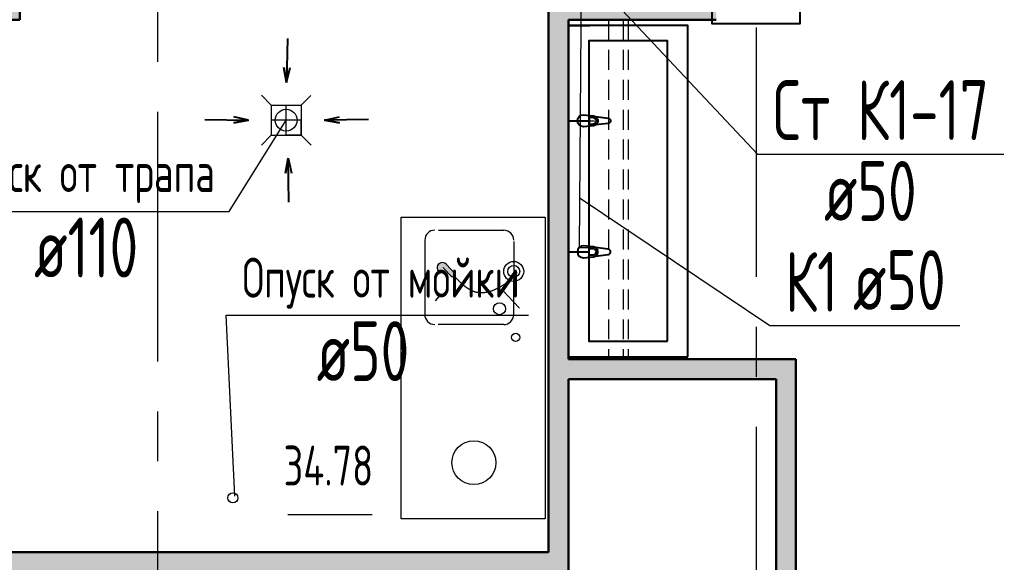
# Model space of a CAD drawing. Header units: millimetres. Extents: x -8689834 to 9419935, y -117443 to 166298.
# Drawn here: x -203923 to -198951, y 109685 to 112401 of the extents above; entities that cross this region are included whole.
import ezdxf
from ezdxf import colors
from ezdxf.entities.mleader import LeaderData, LeaderLine
from ezdxf.enums import TextEntityAlignment as Align
from ezdxf.math import Vec2, Vec3

# ---------------------------------------------------------------- set-up
doc = ezdxf.new("R2010")
doc.units = ezdxf.units.MM
doc.header["$MEASUREMENT"] = 0
doc.linetypes.add('ADSK_Штриховая_ш2 п1', pattern=[3, 2, -1])
doc.linetypes.add('CENTER', pattern=[2, 1.25, -0.25, 0.25, -0.25])
doc.layers.get('0').update_dxf_attribs({"color": 250, "lineweight": 9})
for name, color, linetype in [('АР_Кровля дорожки', 245, 'Continuous'), ('ТХ_ВК_оборуд.ТХ', 250, 'Continuous'), ('ТХ_ВК_трапы', 5, 'Continuous'), ('ТХ_сантехника', 253, 'Continuous')]:
    doc.layers.add(name, color=color, linetype=linetype)
for name, color, linetype, lineweight in [('АР_Маркер экспликации', 239, 'Continuous', 13), ('АР_Номер помещения', 1, 'Continuous', 25), ('АР_Оси', 195, 'Continuous', 9), ('АР_Отметки', 250, 'Continuous', 15), ('АР_Перегородки газоблок', 165, 'Continuous', 30), ('АР_Перегородки газоблок_Штрих', 165, 'Continuous', 5), ('АР_Помещения_площадь', 19, 'Continuous', 9), ('АР_тонкая линия', 250, 'Continuous', 0), ('ВК_канализация', 32, 'Continuous', 15), ('ТХ_пищеблок', 30, 'Continuous', 20)]:
    doc.layers.add(name, color=color, linetype=linetype, lineweight=lineweight)
doc.styles.add('ISOCPEUR', font='isocpeur.ttf', dxfattribs={"width": 0.7})
doc.styles.get("Standard").update_dxf_attribs({"font": 'isocpeur.ttf', "width": 0.7})
pattern_1 = [(50, (0, 0), (215.17805, -18.82564), [22.5, -247.5]), (355, (0, 0), (-41.6254, 225.65764), [18, -198]), (100.45144, (17.93, -1.57), (173.55265, 206.832), [19.12206, -210.34263]), (46.1842, (0, 60), (320.1724, -49.65578), [33.75, -371.25]), (96.63564, (26.68, 55.86), (280.3986, 292.2356), [28.6831, -315.51413]), (351.18416, (0, 60), (280.3986, 292.2356), [27, -297]), (21, (30, 45), (179.07212, -120.78567), [22.5, -247.5]), (326, (30, 45), (72.9946, 217.54501), [18, -198]), (71.45144, (44.92, 34.93), (252.06671, 96.75935), [19.12206, -210.34263]), (37.5, (0, 0), (3.647957, 99.868156), [0, -195.6, 0, -201, 0, -198.75]), (7.5, (0, 0), (78.92086, 118.323514), [0, -114.6, 0, -191.1, 0, -75.75]), (327.5, (-66.9, 0), (160.14673, -6.766462), [0, -75, 0, -234, 0, -310.5]), (317.5, (-96.9, 0), (174.95585, 30.031495), [0, -97.5, 0, -155.4, 0, -220.5])]

# ---------------------------------------------------------------- blocks, each defined once
blk = doc.blocks.new('*U52')
at = {"layer": 'АР_Номер помещения', "color": 7}
blk.add_circle((-5271, -1713.5), 400, dxfattribs=at)
at = {"layer": 'АР_Помещения_площадь', "color": 7}
blk.add_line((-3059.4, -2969.3), (-3481.7, -2969.3), dxfattribs=at)
at = {"color": 7, "style": 'ISOCPEUR', "width": 0.7, "flags": 1}
blk.add_attdef('КАТЕГОРИЯ', (-499.2, -2092.2), '', height=250, dxfattribs=at)
at = {"layer": 'АР_Номер помещения', "color": 7, "style": 'ISOCPEUR', "width": 0.7}
blk.add_attdef('НОМЕР_ПОМЕЩЕНИЯ', text='', height=300, dxfattribs=at).set_placement((-5271, -1713.5), align=Align.MIDDLE_CENTER)
at = {"layer": 'АР_Помещения_площадь', "color": 7, "lineweight": 30, "width": 0.7, "flags": 104}
blk.add_attdef('ИМЯ_ПОМЕЩЕНИЯ', text='', height=100, dxfattribs=at).set_placement((157.6, 1217.1), align=Align.MIDDLE_CENTER)
at = {"layer": 'АР_Помещения_площадь', "color": 7, "style": 'ISOCPEUR', "width": 0.7}
blk.add_attdef('ПЛОЩАДЬ_ПОМЕЩЕНИЯ', text='', height=200, dxfattribs=at).set_placement((-3054.5, -2722.8), align=Align.MIDDLE_RIGHT)
blk = doc.blocks.new('смеситель короткий')
for p, q in [((42, 21), (0, 25)), ((24.9, 13.6), (39.8, 13.6)), ((24.9, -13.6), (24.9, 13.6)), ((104.4, 11.1), (51.5, 17.7)), ((0, -25), (42, -21)), ((39.8, -13.6), (24.9, -13.6)), ((51.5, -17.7), (104.4, -11.1))]:
    blk.add_line(p, q)
for centre, major_axis, start_param, end_param in [((0, 0), (-17.7, 17.7), -0.785398, 2.356194), ((39.8, 0), (9.62, 9.62), 3.926991, 7.068583), ((40.1, 0), (-14.9, 14.9), -1.35736, -0.875625), ((40.1, 0), (14.9, 14.9), 4.498953, 6.496621), ((103, 0), (7.91, 7.91), 4.051589, 6.943986), ((40.1, 0), (14.9, 14.9), 4.017217, 4.498953)]:
    blk.add_ellipse(centre, major_axis=major_axis, ratio=1, start_param=start_param, end_param=end_param)
blk = doc.blocks.new('раковина')
at = {"layer": 'ТХ_сантехника'}
for p, q in [((968010.4, -23754), (968100, -23754)), ((968010.4, -24154), (968100, -24154)), ((968010.4, -24704), (968100, -24704))]:
    blk.add_line(p, q, dxfattribs=at)
for points in [[(968510.4, -25144), (968510.4, -23754), (968010.4, -23754), (968010.4, -25144)], [(968425.4, -25079), (968425.4, -23819), (968095.4, -23819), (968095.4, -25079)]]:
    blk.add_lwpolyline(points, close=True, dxfattribs=at)
at = {"layer": 'ТХ_сантехника', "ltscale": 100, "xscale": -1, "rotation": 180}
blk.add_blockref('смеситель короткий', (968072.1, -24154), dxfattribs=at)
at = {"layer": 'ТХ_сантехника'}
blk.add_blockref('смеситель короткий', (968072.1, -24704), dxfattribs=at)
blk = doc.blocks.new('Трап ТХ')
at = {"layer": 'ТХ_ВК_трапы', "color": 5, "lineweight": 0}
for p, q in [((305243.2, -196674.3), (305292.9, -196724.5)), ((305491.2, -196675.5), (305442.2, -196724.5)), ((305292.9, -196724.5), (305292.9, -196874.5)), ((305292.9, -196724.5), (305442.2, -196724.5)), ((305367.6, -196874.5), (305367.6, -196724.5)), ((305442.2, -196724.5), (305442.2, -196874.5)), ((305442.2, -196799.5), (305292.9, -196799.5)), ((305442.2, -196874.5), (305442.2, -196799.5)), ((305243.2, -196924.3), (305292.9, -196874.5)), ((305292.9, -196874.5), (305442.2, -196874.5)), ((305442.2, -196874.5), (305367.6, -196874.5)), ((305493.2, -196925.5), (305442.2, -196874.5))]:
    blk.add_line(p, q, dxfattribs=at)
blk = doc.blocks.new('A$C985b353d')
at = {"layer": 'ТХ_ВК_трапы', "ltscale": 100}
for p, q in [((6.4, 408.7), (2.2, 189.2)), ((2.2, 189.2), (-11.2, 263.5)), ((-11.2, 263.5), (2.2, 189.2)), ((2.2, 189.2), (19.8, 264.3)), ((-407.4, 3.3), (-187.9, -0.9)), ((-187.9, -0.9), (-263, 16.7)), ((192.3, -0.9), (267.4, 16.7)), ((411.8, 3.3), (192.3, -0.9)), ((-187.9, -0.9), (-262.2, -14.3)), ((-262.2, -14.3), (-187.9, -0.9)), ((192.3, -0.9), (266.6, -14.3)), ((266.6, -14.3), (192.3, -0.9)), ((9.7, -190.8), (-3.8, -265.2)), ((-3.8, -265.2), (9.7, -190.8)), ((13.8, -410.3), (9.7, -190.8)), ((9.7, -190.8), (27.3, -265.9))]:
    blk.add_line(p, q, dxfattribs=at)
blk = doc.blocks.new('_DotSmall')
at = {"color": 0, "linetype": 'ByBlock', "const_width": 0.5}
blk.add_lwpolyline([(-0.0625, 0, 1), (0.0625, 0, 1)], format="xyb", close=True, dxfattribs=at)
blk = doc.blocks.new('Подложка')
at = {"layer": 'АР_Перегородки газоблок_Штрих', "ltscale": 100}
h = blk.add_hatch(dxfattribs=at)
h.set_pattern_fill('AR-CONC', scale=30)
h.set_pattern_definition(pattern_1)
h.paths.add_polyline_path([(-201173.79, 118370.89), (-201173.6, 118400.65), (-200433.92, 118400.68), (-200433.92, 118520.68), (-201273.39, 118520.65), (-201273.39, 115964.62), (-201273.32, 115964.62), (-201273.39, 115627.62), (-201273.39, 115600.68), (-201173.79, 115600.68)])
h.paths.add_polyline_path([(-201173.79, 115600.68), (-201273.39, 115600.11), (-201273.39, 115007.17), (-201273.39, 112600.68), (-201173.39, 112600.68), (-201173.39, 112680.68), (-200433.92, 112680.68), (-200433.92, 112800.68), (-200573.79, 112800.68), (-200573.79, 112800.68), (-201173.79, 112800.68)])
h.paths.add_polyline_path([(-200433.92, 112520.65), (-201173.39, 112520.65), (-201173.39, 112600.68), (-201273.39, 112600.68), (-201273.39, 110702.54), (-201173.39, 110702.54), (-201173.39, 112400.65), (-200433.92, 112400.65), (-200433.92, 112400.65)])
h = blk.add_hatch(dxfattribs=at)
h.set_pattern_fill('AR-CONC', scale=30)
h.set_pattern_definition([(50, (0.09, 1576.72), (215.17805, -18.82564), [22.5, -247.5]), (355, (0.09, 1576.72), (-41.6254, 225.65764), [18, -198]), (100.45144, (18.02, 1575.15), (173.55265, 206.832), [19.12206, -210.34263]), (46.1842, (0.09, 1636.72), (320.1724, -49.65578), [33.75, -371.25]), (96.63564, (26.77, 1632.6), (280.3986, 292.2356), [28.6831, -315.51413]), (351.18416, (0.09, 1636.72), (280.3986, 292.2356), [27, -297]), (21, (30.1, 1621.72), (179.07212, -120.78567), [22.5, -247.5]), (326, (30.1, 1621.72), (72.9946, 217.54501), [18, -198]), (71.45144, (45.02, 1611.66), (252.06671, 96.75935), [19.12206, -210.34263]), (37.5, (0.09, 1576.72), (3.647957, 99.868156), [0, -195.6, 0, -201, 0, -198.75]), (7.5, (0.09, 1576.72), (78.92086, 118.323514), [0, -114.6, 0, -191.1, 0, -75.75]), (327.5, (-66.81, 1576.72), (160.14673, -6.766462), [0, -75, 0, -234, 0, -310.5]), (317.5, (-96.8, 1576.72), (174.95585, 30.031495), [0, -97.5, 0, -155.4, 0, -220.5])])
h.paths.add_polyline_path([(-201293.3, 117094.41), (-201947.84, 117094.33), (-201947.83, 116994.26), (-201293.3, 116994.37)])
h.paths.add_polyline_path([(-203077.84, 117094.3), (-204022.73, 117094.26), (-204022.73, 114793.78), (-205930.85, 114793.78), (-205930.85, 114693.78), (-204022.73, 114693.78), (-204022.73, 112500.39), (-206033.9, 112500.68), (-206033.92, 112400.68), (-203922.64, 112400.38), (-203922.73, 114817.84), (-203300.28, 114817.84), (-203300.28, 114917.85), (-203922.64, 114917.84), (-203922.64, 116994.26), (-203077.83, 116994.3)])
h = blk.add_hatch(dxfattribs=at)
h.set_pattern_fill('AR-CONC', scale=30)
h.set_pattern_definition(pattern_1)
h.paths.add_polyline_path([(-210461.84, 109734.71), (-210361.84, 109634.71)], flags=17)
h.paths.add_polyline_path([(-201173.39, 109734.71), (-201293.39, 109734.71), (-210461.84, 109734.71), (-210361.84, 109634.71), (-202922.38, 109634.71), (-202922.38, 109061.23), (-202922.38, 108895.28), (-200133.92, 108895.28), (-200133.92, 106920.63), (-203133.86, 106920.63), (-203133.86, 104807.67), (-203241.85, 104807.72), (-203241.88, 104707.72), (-203033.92, 104707.67), (-203033.92, 106800.68), (-200033.92, 106800.68), (-200033.92, 110700.94), (-201173.39, 110702.54), (-201273.39, 110702.54), (-201273.39, 109734.71), (-201173.39, 109734.71), (-201173.39, 110062.09), (-201173.39, 110600.94), (-201171.31, 110600.94), (-200133.92, 110600.94), (-200133.92, 109015.28), (-201173.39, 109015.28)])
h.paths.add_polyline_path([(-201273.39, 109634.71), (-201273.39, 109014.71), (-202822.38, 109014.71), (-202822.38, 109634.71)], flags=16)
h.paths.add_polyline_path([(-202969.99, 109634.71), (-202849.5, 109634.71)], flags=17)
at = {"layer": 'ТХ_пищеблок', "linetype": 'Continuous', "lineweight": 0}
blk.add_hatch(color=7, dxfattribs=at).paths.add_polyline_path([(-201786.65, 111176.54, 1.1030831), (-201821.91, 111137.76), (-201803.34, 111160.09), (-201757.27, 111111.33), (-201741.38, 111128.61)])
at = {"color": 7, "ltscale": 100}
blk.add_lwpolyline([(-200453.92, 112820.68), (-200013.92, 112820.68), (-200013.92, 112380.68), (-200453.92, 112380.68)], close=True, dxfattribs=at)
at = {"layer": 'АР_Оси', "color": 7, "linetype": 'CENTER', "ltscale": 1000}
for p, q in [((-203233.82, 135939.87), (-203233.82, 80207.53)), ((-200233.92, 134363.15), (-200233.92, 78630.8))]:
    blk.add_line(p, q, dxfattribs=at)
at = {"layer": 'АР_Перегородки газоблок', "color": 7, "ltscale": 100}
for p, q in [((-203922.73, 112400.38), (-206033.92, 112400.68)), ((-200133.92, 110600.94), (-201173.39, 110600.94)), ((-201173.39, 110600.94), (-201173.39, 109015.28)), ((-200133.92, 109015.28), (-200133.92, 110600.94))]:
    blk.add_line(p, q, dxfattribs=at)
for points in [[(-201273.39, 109734.71), (-201273.39, 115007.17)], [(-200433.92, 112400.65), (-201173.39, 112400.65)], [(-201173.39, 112400.65), (-201173.39, 110700.94)], [(-200033.92, 110700.99), (-200033.92, 106800.68), (-203033.92, 106800.68), (-203033.92, 104707.67)], [(-201173.39, 110700.94), (-200033.92, 110700.94)], [(-210461.84, 109734.71), (-201273.39, 109734.71)]]:
    blk.add_lwpolyline(points, dxfattribs=at)
at = {"layer": 'АР_Перегородки газоблок', "color": 7, "ltscale": 100, "elevation": 0}
blk.add_lwpolyline([(-203922.73, 112400.38), (-203922.73, 114817.84), (-203300.28, 114817.84)], dxfattribs=at)
at = {"layer": 'АР_тонкая линия', "color": 7, "linetype": 'ADSK_Штриховая_ш2 п1', "ltscale": 50}
for points in [[(-200974.17, 112400.66), (-200974.12, 110702.26)], [(-200899.17, 112400.66), (-200899.12, 110702.19)], [(-200874.17, 112400.66), (-200874.12, 110702.15)]]:
    blk.add_lwpolyline(points, dxfattribs=at)
at = {"layer": 'ТХ_пищеблок', "color": 7, "linetype": 'Continuous', "lineweight": 0}
for p, q in [((-201825.35, 111347.26), (-201497.84, 111346.73)), ((-201893.65, 111297.37), (-201894.25, 110925.28)), ((-201448.34, 111290.26), (-201448.94, 110918.16)), ((-201741.38, 111128.61), (-201787.45, 111177.38)), ((-201757.27, 111111.33), (-201803.34, 111160.09)), ((-201757.27, 111111.33), (-201741.38, 111128.61)), ((-201420.1, 110956.63), (-201506.18, 111048.08)), ((-201840.37, 110993.29), (-201821.8, 111015.62)), ((-201498.6, 110874.64), (-201826.11, 110875.17))]:
    blk.add_line(p, q, dxfattribs=at)
at = {"layer": 'ТХ_пищеблок', "color": 7}
blk.add_lwpolyline([(-202013.08, 109901.03), (-202013.08, 111413.03), (-201291.08, 111413.03), (-201291.08, 109901.03)], close=True, dxfattribs=at)
at = {"layer": 'ТХ_пищеблок', "color": 7, "linetype": 'Continuous', "lineweight": 0}
blk.add_lwpolyline([(-201448.17, 111141.26), (-201446.17, 111141.26), (-201445.17, 111141.26), (-201443.17, 111141.25), (-201442.17, 111140.25), (-201441.17, 111140.25), (-201439.17, 111140.25), (-201438.17, 111140.25), (-201438.17, 111139.25), (-201437.17, 111139.24), (-201436.17, 111138.24), (-201435.18, 111137.24), (-201435.18, 111136.24), (-201435.18, 111135.24), (-201435.18, 111134.24), (-201435.18, 111133.24), (-201435.18, 111132.24), (-201435.19, 111131.24), (-201436.19, 111130.24), (-201436.19, 111129.24), (-201437.19, 111127.24), (-201438.19, 111126.25), (-201439.2, 111125.25), (-201439.2, 111124.25), (-201440.2, 111122.25), (-201441.2, 111121.25), (-201443.2, 111120.25), (-201444.21, 111118.26), (-201445.21, 111117.26), (-201446.21, 111115.26), (-201448.21, 111114.26), (-201449.22, 111112.26), (-201451.22, 111111.27), (-201453.22, 111109.27), (-201454.22, 111107.27), (-201456.23, 111106.27), (-201458.23, 111104.28), (-201460.23, 111102.28), (-201462.23, 111101.28), (-201464.24, 111099.29), (-201466.24, 111097.29), (-201468.24, 111096.29), (-201470.25, 111094.3), (-201472.25, 111092.3), (-201474.25, 111091.3), (-201477.25, 111089.31), (-201479.26, 111087.31), (-201481.26, 111085.31), (-201484.26, 111084.32), (-201486.27, 111082.32), (-201488.27, 111080.33), (-201491.27, 111079.33), (-201493.27, 111077.33), (-201496.28, 111075.34), (-201498.28, 111073.34), (-201501.28, 111072.35), (-201504.28, 111070.35), (-201506.29, 111069.36), (-201509.29, 111067.36), (-201511.29, 111065.36), (-201514.29, 111064.37), (-201517.3, 111062.37), (-201519.3, 111061.38), (-201522.3, 111059.38), (-201525.3, 111058.39), (-201527.31, 111056.39), (-201530.31, 111055.39), (-201533.31, 111054.4), (-201535.31, 111052.4), (-201538.32, 111051.41), (-201540.32, 111050.41), (-201543.32, 111049.41), (-201546.32, 111048.42), (-201548.32, 111046.42), (-201551.32, 111045.43), (-201553.33, 111044.43), (-201556.33, 111043.44), (-201558.33, 111042.44), (-201561.33, 111042.44), (-201563.33, 111041.45), (-201566.33, 111040.45), (-201568.33, 111039.46), (-201570.34, 111038.46), (-201573.34, 111038.46), (-201575.34, 111037.47), (-201577.34, 111037.47), (-201580.34, 111036.47), (-201582.34, 111036.48), (-201584.34, 111035.48), (-201587.34, 111035.49), (-201589.34, 111034.49), (-201591.34, 111034.49), (-201593.34, 111034.5), (-201595.34, 111033.5), (-201598.34, 111033.5), (-201600.34, 111033.51), (-201602.34, 111033.51), (-201604.34, 111033.51), (-201606.34, 111033.52), (-201608.34, 111033.52), (-201610.34, 111033.52), (-201612.34, 111033.53), (-201614.34, 111033.53), (-201616.34, 111033.53), (-201618.34, 111033.54), (-201620.34, 111033.54), (-201622.34, 111034.54), (-201624.34, 111034.55), (-201626.34, 111034.55), (-201628.34, 111034.55), (-201630.34, 111035.56), (-201632.34, 111035.56), (-201634.34, 111035.56), (-201636.34, 111036.56), (-201637.34, 111036.57), (-201639.34, 111037.57), (-201641.34, 111037.57), (-201643.34, 111038.58), (-201645.34, 111038.58), (-201647.33, 111039.58), (-201648.33, 111040.58), (-201650.33, 111040.59), (-201652.33, 111041.59), (-201654.33, 111042.59), (-201655.33, 111042.6), (-201657.33, 111043.6), (-201659.33, 111044.6), (-201660.32, 111045.6), (-201662.32, 111046.61), (-201664.32, 111046.61), (-201665.32, 111047.61), (-201667.32, 111048.61), (-201669.32, 111049.62), (-201670.32, 111050.62), (-201672.32, 111051.62), (-201673.31, 111052.62), (-201675.31, 111053.63), (-201677.31, 111054.63), (-201678.31, 111055.63), (-201680.31, 111056.64), (-201681.31, 111057.64), (-201683.3, 111058.64), (-201684.3, 111059.64), (-201686.3, 111060.65), (-201687.3, 111061.65), (-201689.3, 111062.65), (-201690.29, 111064.65), (-201692.29, 111065.66), (-201693.29, 111066.66), (-201695.29, 111067.66), (-201696.29, 111068.66), (-201698.29, 111069.66), (-201699.28, 111071.67), (-201701.28, 111072.67), (-201702.28, 111073.67), (-201703.28, 111074.67), (-201705.27, 111076.68), (-201706.27, 111077.68), (-201708.27, 111078.68), (-201709.27, 111079.68), (-201710.27, 111081.68), (-201712.26, 111082.69), (-201713.26, 111083.69), (-201715.26, 111085.69), (-201716.26, 111086.69), (-201717.26, 111087.7), (-201719.25, 111089.7), (-201720.25, 111090.7), (-201721.25, 111091.7), (-201723.25, 111093.71), (-201724.25, 111094.71), (-201725.24, 111095.71), (-201727.24, 111097.71), (-201728.24, 111098.71), (-201729.24, 111099.71), (-201731.23, 111101.72), (-201732.23, 111102.72), (-201733.23, 111103.72), (-201735.23, 111105.72), (-201736.23, 111106.73), (-201737.22, 111107.73), (-201739.22, 111109.73), (-201740.22, 111110.73), (-201741.22, 111111.73), (-201743.21, 111113.74), (-201744.21, 111114.74), (-201745.21, 111115.74), (-201747.21, 111117.74), (-201748.21, 111118.75), (-201749.21, 111119.75)], dxfattribs=at)
for centre, radius in [((-201448.3, 111140.83), 50), ((-201448.3, 111140.83), 30), ((-201519.68, 110953.88), 30.07), ((-201438.57, 110810.59), 20.66)]:
    blk.add_circle(centre, radius, dxfattribs=at)
at = {"layer": 'ТХ_пищеблок', "color": 7}
blk.add_circle((-201648.08, 110183.03), 110, dxfattribs=at)
at = {"layer": 'ТХ_пищеблок', "color": 7, "linetype": 'Continuous', "lineweight": 0}
for centre, radius, start, end in [((-201843.65, 111297.29), 50, 89.90748, 179.90748), ((-201497.92, 111296.73), 50, 359.9075, 89.90748), ((-201806.19, 111158.88), 26.33, 44.63282, 233.33665), ((-201844.25, 110925.2), 50, 179.90755, 269.90755), ((-201498.52, 110924.64), 50, 269.90755, 359.9075)]:
    blk.add_arc(centre, radius, start, end, dxfattribs=at)
at = {"layer": 'АР_Маркер экспликации', "color": 7}
ref = blk.add_blockref('*U52', (-199097.94, 112891.04), dxfattribs=at)
ref.add_attrib('НОМЕР_ПОМЕЩЕНИЯ', '152', dxfattribs={"layer": 'АР_Номер помещения', "color": 7, "height": 300, "style": 'ISOCPEUR', "width": 0.7}).set_placement((-204368.96, 111177.55), align=Align.MIDDLE_CENTER)
ref.add_attrib('ПЛОЩАДЬ_ПОМЕЩЕНИЯ', '34.78', dxfattribs={"layer": 'АР_Помещения_площадь', "color": 7, "height": 200, "style": 'ISOCPEUR', "width": 0.7}).set_placement((-202152.44, 110168.28), align=Align.MIDDLE_RIGHT)
at = {"layer": 'АР_тонкая линия', "color": 7, "ltscale": 500}
blk.add_blockref('A$C985b353d', (-202588.48, 111898.49), dxfattribs=at)
at = {"layer": 'ТХ_ВК_оборуд.ТХ', "color": 7}
blk.add_blockref('Трап ТХ', (-507956.03, 308698.02), dxfattribs=at)
at = {"layer": 'ТХ_сантехника', "color": 7, "xscale": 1.193395715199417, "yscale": 1.193395715199417, "zscale": 1.193395715199417}
blk.add_blockref('раковина', (-1356392.56, 140720.52), dxfattribs=at)
at = {"layer": 'АР_Отметки', "color": 7}
ml = blk.add_multileader_mtext('Standard', dxfattribs=at)
ml.set_content('-0,180', color=7, style='ISOCPEUR')
ml.set_leader_properties(color=256, linetype='Continuous', lineweight=-1)
ml.set_arrow_properties(name='DOTSMALL')
ml.build(insert=Vec2(0, 0))
ml.multileader.update_dxf_attribs({"has_text_frame": 1, "text_left_attachment_type": 4, "text_right_attachment_type": 4, "dogleg_length": 100, "arrow_head_size": 180})
ctx = ml.context
ctx.base_point, ctx.char_height, ctx.arrow_head_size, ctx.landing_gap_size, ctx.plane_origin = Vec3(-204920.73, 122356.47), 250, 180, 50, Vec3(-207081.94, 121407.72)
ctx.left_attachment, ctx.right_attachment = 4, 4
notes = []
notes.append((ctx, [(0, (0, 0, 0), (0, 0), (1, 0), 1, [])]))
ctx.mtext.insert, ctx.mtext.width, ctx.mtext.line_spacing_style, ctx.mtext.flow_direction = Vec3(-204870.73, 122689.8), 852.697, 2, 5
ml = blk.add_multileader_mtext('Standard', dxfattribs=at)
ml.set_content('{\\W0.8;-2,730}', color=7, style='ISOCPEUR')
ml.set_leader_properties(color=256, linetype='Continuous', lineweight=-1)
ml.set_arrow_properties(name='DOTSMALL')
ml.build(insert=Vec2(0, 0))
ml.multileader.update_dxf_attribs({"has_text_frame": 1, "text_left_attachment_type": 4, "text_right_attachment_type": 4, "dogleg_length": 100, "arrow_head_size": 180})
ctx = ml.context
ctx.base_point, ctx.char_height, ctx.arrow_head_size, ctx.landing_gap_size, ctx.plane_origin = Vec3(-314791.32, 121809.02, 0), 250, 180, 50, Vec3(-319449.83, 117956.71, 0)
ctx.left_attachment, ctx.right_attachment = 4, 4
notes.append((ctx, [(0, (0, 0, 0), (0, 0), (1, 0), 1, [])]))
ctx.mtext.insert, ctx.mtext.width, ctx.mtext.defined_height, ctx.mtext.line_spacing_style, ctx.mtext.flow_direction = Vec3(-314741.32, 122142.35, 0), 769.989, 343.89, 2, 5
ml = blk.add_multileader_mtext('Standard', dxfattribs=at)
ml.set_content('{\\W0.8;-2,430}', color=7, style='ISOCPEUR')
ml.set_leader_properties(color=256, linetype='Continuous', lineweight=-1)
ml.set_arrow_properties(name='DOTSMALL')
ml.build(insert=Vec2(0, 0))
ml.multileader.update_dxf_attribs({"has_text_frame": 1, "text_left_attachment_type": 4, "text_right_attachment_type": 4, "dogleg_length": 100, "arrow_head_size": 180})
ctx = ml.context
ctx.base_point, ctx.char_height, ctx.arrow_head_size, ctx.landing_gap_size, ctx.plane_origin = Vec3(-301002.25, 120038.58), 250, 180, 50, Vec3(-299949.55, 118383.41)
ctx.left_attachment, ctx.right_attachment = 4, 4
notes.append((ctx, [(0, (0, 0, 0), (0, 0), (1, 0), 1, [])]))
ctx.mtext.insert, ctx.mtext.width, ctx.mtext.line_spacing_style, ctx.mtext.flow_direction = Vec3(-300952.25, 120371.92), 852.697, 2, 5
ml = blk.add_multileader_mtext('Standard', dxfattribs=at)
ml.set_content('{\\W0.8;-2,430}', color=7, style='ISOCPEUR')
ml.set_leader_properties(color=256, linetype='Continuous', lineweight=-1)
ml.set_arrow_properties(name='DOTSMALL')
ml.build(insert=Vec2(0, 0))
ml.multileader.update_dxf_attribs({"has_text_frame": 1, "text_left_attachment_type": 4, "text_right_attachment_type": 4, "dogleg_length": 100, "arrow_head_size": 180})
ctx = ml.context
ctx.base_point, ctx.char_height, ctx.arrow_head_size, ctx.landing_gap_size, ctx.plane_origin = Vec3(-336711.89, 117132.66), 250, 180, 50, Vec3(-335659.19, 115477.48)
ctx.left_attachment, ctx.right_attachment = 4, 4
notes.append((ctx, [(0, (0, 0, 0), (0, 0), (1, 0), 1, [])]))
ctx.mtext.insert, ctx.mtext.width, ctx.mtext.line_spacing_style, ctx.mtext.flow_direction = Vec3(-336661.89, 117465.99), 852.697, 2, 5
for ctx, leaders in notes:
    for number, flags, end, landing, length, lines in leaders:
        leader = LeaderData()
        leader.index, (leader.has_last_leader_line, leader.has_dogleg_vector, leader.attachment_direction) = number, flags
        leader.last_leader_point, leader.dogleg_vector, leader.dogleg_length = Vec3(end), Vec3(landing), length
        for number, points, colour, breaks in lines:
            line = LeaderLine()
            line.index, line.vertices, line.color, line.breaks = number, Vec3.list(points), colors.encode_raw_color(colour), breaks
            leader.lines.append(line)
        ctx.leaders.append(leader)

msp = doc.modelspace()

# ---------------------------------------------------------------- block references
at = {"layer": 'АР_Кровля дорожки', "color": 7}
msp.add_blockref('Подложка', (0, 0), dxfattribs=at)

# ---------------------------------------------------------------- next in the draw order: linework, layer by layer
at = {"layer": 'ВК_канализация', "color": 244, "lineweight": 13, "ltscale": 500, "true_color": 0x991b1e}
for points in [[(-201110.7, 112591), (-201121, 111259.5)], [(-201044.2, 111893.2), (-201116.1, 111893.1)], [(-201046.6, 111259.5), (-201121, 111259.5)]]:
    msp.add_lwpolyline(points, dxfattribs=at)
at = {"layer": 'ВК_канализация', "color": 18, "lineweight": 13, "ltscale": 500, "true_color": 0x000000}
for points in [[(-201036.3, 112591), (-200226.5, 111727.5), (-198992.5, 111727.5)], [(-204264.9, 111440.7), (-202874.7, 111440.7), (-202588.5, 111898.5)], [(-199213.2, 110867.6), (-200165.7, 110867.6), (-201121, 111508.7)], [(-202846.4, 110014.8), (-202889.5, 110922.3), (-201374.1, 110922.3)]]:
    msp.add_lwpolyline(points, dxfattribs=at)
at = {"layer": 'ВК_канализация', "color": 30, "lineweight": 13, "ltscale": 500, "true_color": 0xf26722}
for centre, radius in [((-202588.5, 111898.5), 55), ((-202855.5, 110006.7), 25)]:
    msp.add_circle(centre, radius, dxfattribs=at)

# ---------------------------------------------------------------- next in the draw order: texts
at = {"layer": 'ВК_канализация', "color": 18, "ltscale": 100, "true_color": 0x000000, "attachment_point": 4, "style": 'ISOCPEUR'}
for s, insert, char_height, width in [('Ст К1-17', (-200149.9, 111948.3), 300, 5891.51), ('Опуск от трапа', (-204276, 111610.5), 200, 5891.51), ('\\pxi-1,l1,t1,5;ø50', (-199893.9, 111543.6), 300, 7500), ('\\pxi-1,l1,t1,5;ø110', (-203851.7, 111260.4), 300, 7500), ('К1', (-200089.1, 111088.4), 300, 5891.51), ('\\pxi-1,l1,t1,5;ø50', (-199748.7, 111097.2), 300, 7500), ('Опуск от мойки', (-202808.5, 111082), 200, 5891.51), ('\\pxi-1,l1,t1,5;ø50', (-202436, 110741.5), 300, 7500)]:
    msp.add_mtext(s, dxfattribs=dict(at, insert=insert, char_height=char_height, width=width))

doc.saveas('drawing.dxf')
